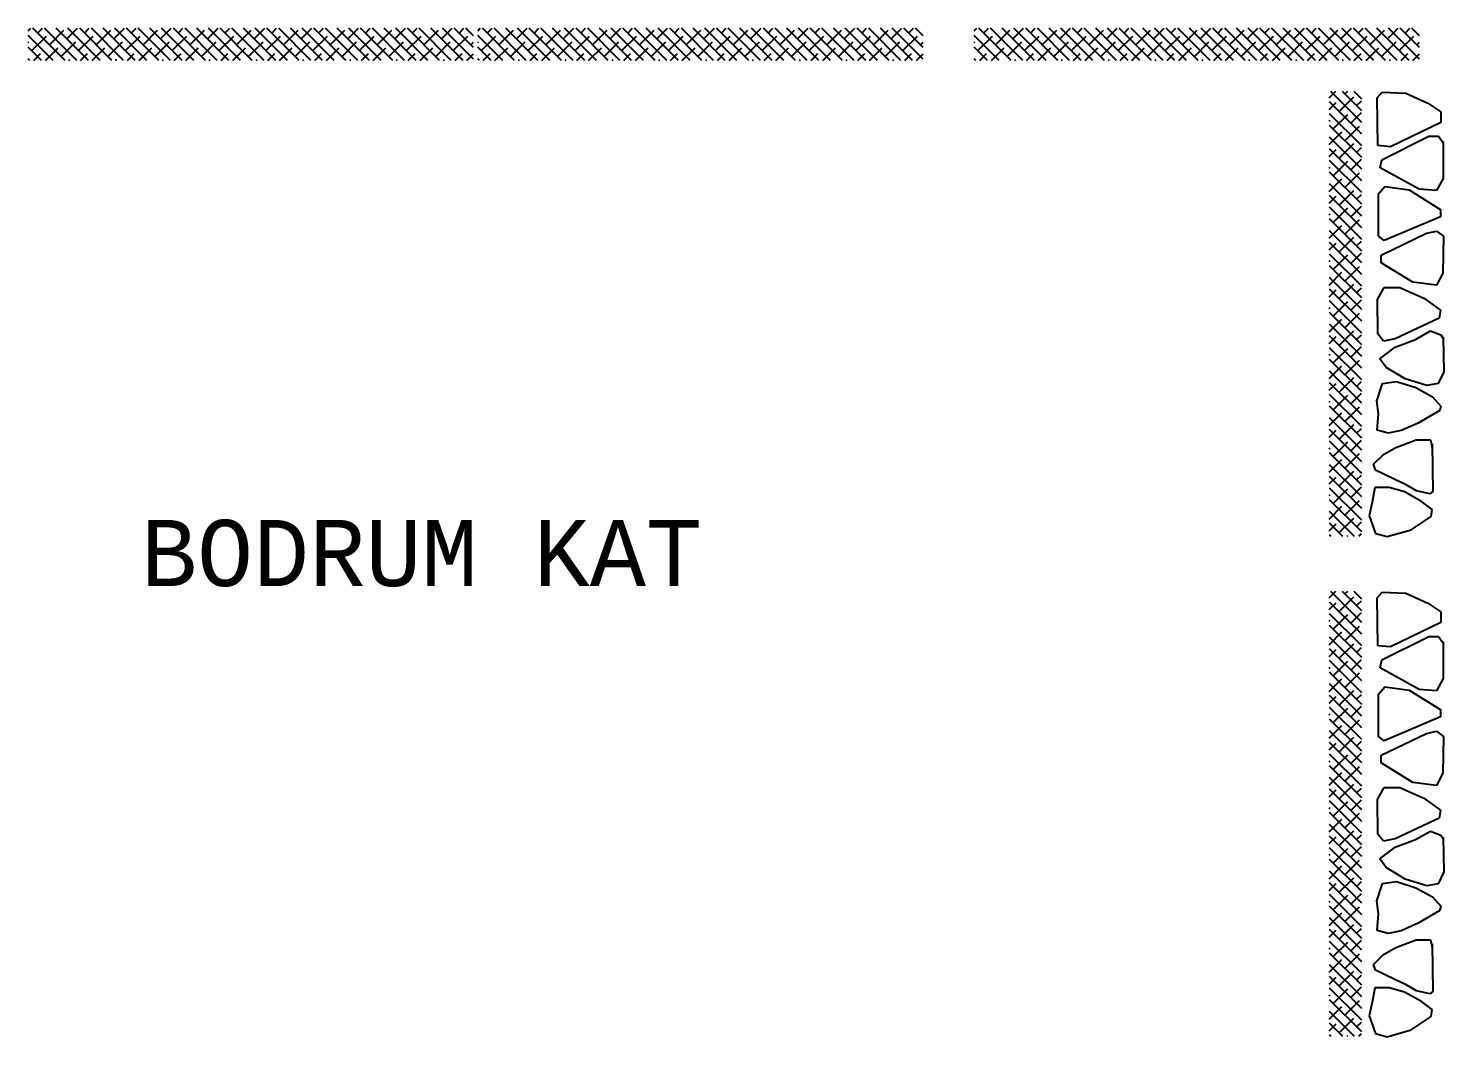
# Model space of a CAD drawing. Header units: inches. Extents: x -7543 to -822, y 102837 to 190349.
# Drawn here: x -828.9546 to -828.8691, y 102836.7285 to 102836.7894 of the extents above; entities that cross this region are included whole.
import ezdxf

# ---------------------------------------------------------------- set-up
doc = ezdxf.new("R2010")
doc.units = ezdxf.units.IN
doc.header["$MEASUREMENT"] = 0
doc.layers.add('TARAMA', color=8, linetype='Continuous', lineweight=25)
doc.layers.add('YAZI', color=7, linetype='Continuous', lineweight=25)
doc.styles.add('ISIM', font='monos.ttf', dxfattribs={"width": 1.1, "height": 200})

msp = doc.modelspace()

# ---------------------------------------------------------------- linework, layer by layer
at = {"layer": 'TARAMA'}
for p, q in [((-828.954601, 102836.789292), (-828.954453, 102836.789439)), ((-828.952383, 102836.787497), (-828.954325, 102836.789439)), ((-828.954036, 102836.78915), (-828.953746, 102836.789439)), ((-828.951676, 102836.787497), (-828.953618, 102836.789439)), ((-828.953328, 102836.788443), (-828.952445, 102836.789326)), ((-828.950969, 102836.787497), (-828.952911, 102836.789439)), ((-828.952268, 102836.788796), (-828.951624, 102836.789439)), ((-828.950262, 102836.787497), (-828.952204, 102836.789439)), ((-828.949554, 102836.787497), (-828.951497, 102836.789439)), ((-828.951207, 102836.78915), (-828.950917, 102836.789439)), ((-828.948847, 102836.787497), (-828.95079, 102836.789439)), ((-828.9505, 102836.788443), (-828.949616, 102836.789326)), ((-828.94814, 102836.787497), (-828.950083, 102836.789439)), ((-828.949439, 102836.788796), (-828.948796, 102836.789439)), ((-828.947433, 102836.787497), (-828.949376, 102836.789439)), ((-828.946726, 102836.787497), (-828.948668, 102836.789439)), ((-828.948379, 102836.78915), (-828.948089, 102836.789439)), ((-828.946019, 102836.787497), (-828.947961, 102836.789439)), ((-828.947672, 102836.788443), (-828.946788, 102836.789326)), ((-828.945312, 102836.787497), (-828.947254, 102836.789439)), ((-828.946611, 102836.788796), (-828.945968, 102836.789439)), ((-828.944605, 102836.787497), (-828.946547, 102836.789439)), ((-828.943898, 102836.787497), (-828.94584, 102836.789439)), ((-828.94555, 102836.78915), (-828.94526, 102836.789439)), ((-828.94319, 102836.787497), (-828.945133, 102836.789439)), ((-828.944843, 102836.788443), (-828.943959, 102836.789326)), ((-828.942483, 102836.787497), (-828.944426, 102836.789439)), ((-828.943782, 102836.788796), (-828.943139, 102836.789439)), ((-828.941776, 102836.787497), (-828.943719, 102836.789439)), ((-828.941069, 102836.787497), (-828.943012, 102836.789439)), ((-828.942722, 102836.78915), (-828.942432, 102836.789439)), ((-828.940362, 102836.787497), (-828.942305, 102836.789439)), ((-828.942015, 102836.788443), (-828.941131, 102836.789326)), ((-828.939655, 102836.787497), (-828.941597, 102836.789439)), ((-828.940954, 102836.788796), (-828.940311, 102836.789439)), ((-828.938948, 102836.787497), (-828.94089, 102836.789439)), ((-828.938241, 102836.787497), (-828.940183, 102836.789439)), ((-828.939893, 102836.78915), (-828.939604, 102836.789439)), ((-828.937534, 102836.787497), (-828.939476, 102836.789439)), ((-828.939186, 102836.788443), (-828.938302, 102836.789326)), ((-828.936826, 102836.787497), (-828.938769, 102836.789439)), ((-828.938126, 102836.788796), (-828.937482, 102836.789439)), ((-828.936119, 102836.787497), (-828.938062, 102836.789439)), ((-828.935412, 102836.787497), (-828.937355, 102836.789439)), ((-828.937065, 102836.78915), (-828.936775, 102836.789439)), ((-828.934705, 102836.787497), (-828.936648, 102836.789439)), ((-828.936358, 102836.788443), (-828.935474, 102836.789326)), ((-828.933998, 102836.787497), (-828.935941, 102836.789439)), ((-828.935297, 102836.788796), (-828.934654, 102836.789439)), ((-828.933291, 102836.787497), (-828.935233, 102836.789439)), ((-828.932584, 102836.787497), (-828.934526, 102836.789439)), ((-828.934237, 102836.78915), (-828.933947, 102836.789439)), ((-828.931877, 102836.787497), (-828.933819, 102836.789439)), ((-828.933529, 102836.788443), (-828.932646, 102836.789326)), ((-828.93117, 102836.787497), (-828.933112, 102836.789439)), ((-828.932469, 102836.788796), (-828.931825, 102836.789439)), ((-828.930463, 102836.787497), (-828.932405, 102836.789439)), ((-828.929755, 102836.787497), (-828.931698, 102836.789439)), ((-828.931408, 102836.78915), (-828.931118, 102836.789439)), ((-828.929048, 102836.787497), (-828.930991, 102836.789439)), ((-828.930701, 102836.788443), (-828.929817, 102836.789326)), ((-828.928341, 102836.787497), (-828.930284, 102836.789439)), ((-828.92964, 102836.788796), (-828.928997, 102836.789439)), ((-828.927704, 102836.787567), (-828.929577, 102836.789439)), ((-828.927704, 102836.788274), (-828.928869, 102836.789439)), ((-828.92858, 102836.78915), (-828.92829, 102836.789439)), ((-828.927704, 102836.788981), (-828.928162, 102836.789439)), ((-828.927445, 102836.789292), (-828.927298, 102836.789439)), ((-828.925228, 102836.787497), (-828.92717, 102836.789439)), ((-828.92688, 102836.78915), (-828.926591, 102836.789439)), ((-828.924521, 102836.787497), (-828.926463, 102836.789439)), ((-828.926173, 102836.788443), (-828.925289, 102836.789326)), ((-828.923814, 102836.787497), (-828.925756, 102836.789439)), ((-828.925113, 102836.788796), (-828.924469, 102836.789439)), ((-828.923106, 102836.787497), (-828.925049, 102836.789439)), ((-828.922399, 102836.787497), (-828.924342, 102836.789439)), ((-828.924052, 102836.78915), (-828.923762, 102836.789439)), ((-828.921692, 102836.787497), (-828.923635, 102836.789439)), ((-828.923345, 102836.788443), (-828.922461, 102836.789326)), ((-828.920985, 102836.787497), (-828.922928, 102836.789439)), ((-828.922284, 102836.788796), (-828.921641, 102836.789439)), ((-828.920278, 102836.787497), (-828.922221, 102836.789439)), ((-828.919571, 102836.787497), (-828.921513, 102836.789439)), ((-828.921224, 102836.78915), (-828.920934, 102836.789439)), ((-828.918864, 102836.787497), (-828.920806, 102836.789439)), ((-828.920517, 102836.788443), (-828.919633, 102836.789326)), ((-828.918157, 102836.787497), (-828.920099, 102836.789439)), ((-828.919456, 102836.788796), (-828.918812, 102836.789439)), ((-828.91745, 102836.787497), (-828.919392, 102836.789439)), ((-828.916742, 102836.787497), (-828.918685, 102836.789439)), ((-828.918395, 102836.78915), (-828.918105, 102836.789439)), ((-828.916035, 102836.787497), (-828.917978, 102836.789439)), ((-828.917688, 102836.788443), (-828.916804, 102836.789326)), ((-828.915328, 102836.787497), (-828.917271, 102836.789439)), ((-828.916627, 102836.788796), (-828.915984, 102836.789439)), ((-828.914621, 102836.787497), (-828.916564, 102836.789439)), ((-828.913914, 102836.787497), (-828.915857, 102836.789439)), ((-828.915567, 102836.78915), (-828.915277, 102836.789439)), ((-828.913207, 102836.787497), (-828.915149, 102836.789439)), ((-828.91486, 102836.788443), (-828.913976, 102836.789326)), ((-828.9125, 102836.787497), (-828.914442, 102836.789439)), ((-828.913799, 102836.788796), (-828.913156, 102836.789439)), ((-828.911793, 102836.787497), (-828.913735, 102836.789439)), ((-828.911086, 102836.787497), (-828.913028, 102836.789439)), ((-828.912738, 102836.78915), (-828.912449, 102836.789439)), ((-828.910379, 102836.787497), (-828.912321, 102836.789439)), ((-828.912031, 102836.788443), (-828.911147, 102836.789326)), ((-828.909671, 102836.787497), (-828.911614, 102836.789439)), ((-828.910971, 102836.788796), (-828.910327, 102836.789439)), ((-828.908964, 102836.787497), (-828.910907, 102836.789439)), ((-828.908257, 102836.787497), (-828.9102, 102836.789439)), ((-828.90991, 102836.78915), (-828.90962, 102836.789439)), ((-828.90755, 102836.787497), (-828.909493, 102836.789439)), ((-828.909203, 102836.788443), (-828.908319, 102836.789326)), ((-828.906843, 102836.787497), (-828.908785, 102836.789439)), ((-828.908142, 102836.788796), (-828.907499, 102836.789439)), ((-828.906136, 102836.787497), (-828.908078, 102836.789439)), ((-828.905429, 102836.787497), (-828.907371, 102836.789439)), ((-828.907081, 102836.78915), (-828.906792, 102836.789439)), ((-828.904722, 102836.787497), (-828.906664, 102836.789439)), ((-828.906374, 102836.788443), (-828.90549, 102836.789326)), ((-828.904015, 102836.787497), (-828.905957, 102836.789439)), ((-828.905314, 102836.788796), (-828.90467, 102836.789439)), ((-828.903307, 102836.787497), (-828.90525, 102836.789439)), ((-828.9026, 102836.787497), (-828.904543, 102836.789439)), ((-828.904253, 102836.78915), (-828.903963, 102836.789439)), ((-828.901893, 102836.787497), (-828.903836, 102836.789439)), ((-828.903546, 102836.788443), (-828.902662, 102836.789326)), ((-828.901186, 102836.787497), (-828.903129, 102836.789439)), ((-828.902485, 102836.788796), (-828.901842, 102836.789439)), ((-828.900549, 102836.787567), (-828.902422, 102836.789439)), ((-828.900549, 102836.788274), (-828.901714, 102836.789439)), ((-828.901425, 102836.78915), (-828.901135, 102836.789439)), ((-828.900549, 102836.788981), (-828.901007, 102836.789439)), ((-828.897458, 102836.789292), (-828.897311, 102836.789439)), ((-828.895241, 102836.787497), (-828.897183, 102836.789439)), ((-828.896893, 102836.78915), (-828.896604, 102836.789439)), ((-828.894534, 102836.787497), (-828.896476, 102836.789439)), ((-828.896186, 102836.788443), (-828.895302, 102836.789326)), ((-828.893827, 102836.787497), (-828.895769, 102836.789439)), ((-828.895126, 102836.788796), (-828.894482, 102836.789439)), ((-828.893119, 102836.787497), (-828.895062, 102836.789439)), ((-828.892412, 102836.787497), (-828.894355, 102836.789439)), ((-828.894065, 102836.78915), (-828.893775, 102836.789439)), ((-828.891705, 102836.787497), (-828.893648, 102836.789439)), ((-828.893358, 102836.788443), (-828.892474, 102836.789326)), ((-828.890998, 102836.787497), (-828.892941, 102836.789439)), ((-828.892297, 102836.788796), (-828.891654, 102836.789439)), ((-828.890291, 102836.787497), (-828.892234, 102836.789439)), ((-828.889584, 102836.787497), (-828.891526, 102836.789439)), ((-828.891237, 102836.78915), (-828.890947, 102836.789439)), ((-828.888877, 102836.787497), (-828.890819, 102836.789439)), ((-828.89053, 102836.788443), (-828.889646, 102836.789326)), ((-828.88817, 102836.787497), (-828.890112, 102836.789439)), ((-828.889469, 102836.788796), (-828.888826, 102836.789439)), ((-828.887463, 102836.787497), (-828.889405, 102836.789439)), ((-828.886756, 102836.787497), (-828.888698, 102836.789439)), ((-828.888408, 102836.78915), (-828.888118, 102836.789439)), ((-828.886048, 102836.787497), (-828.887991, 102836.789439)), ((-828.887701, 102836.788443), (-828.886817, 102836.789326)), ((-828.885341, 102836.787497), (-828.887284, 102836.789439)), ((-828.88664, 102836.788796), (-828.885997, 102836.789439)), ((-828.884634, 102836.787497), (-828.886577, 102836.789439)), ((-828.883927, 102836.787497), (-828.88587, 102836.789439)), ((-828.88558, 102836.78915), (-828.88529, 102836.789439)), ((-828.88322, 102836.787497), (-828.885162, 102836.789439)), ((-828.884873, 102836.788443), (-828.883989, 102836.789326)), ((-828.882513, 102836.787497), (-828.884455, 102836.789439)), ((-828.883812, 102836.788796), (-828.883169, 102836.789439)), ((-828.881806, 102836.787497), (-828.883748, 102836.789439)), ((-828.881099, 102836.787497), (-828.883041, 102836.789439)), ((-828.882751, 102836.78915), (-828.882462, 102836.789439)), ((-828.880392, 102836.787497), (-828.882334, 102836.789439)), ((-828.882044, 102836.788443), (-828.88116, 102836.789326)), ((-828.879684, 102836.787497), (-828.881627, 102836.789439)), ((-828.880984, 102836.788796), (-828.88034, 102836.789439)), ((-828.878977, 102836.787497), (-828.88092, 102836.789439)), ((-828.87827, 102836.787497), (-828.880213, 102836.789439)), ((-828.879923, 102836.78915), (-828.879633, 102836.789439)), ((-828.877563, 102836.787497), (-828.879506, 102836.789439)), ((-828.879216, 102836.788443), (-828.878332, 102836.789326)), ((-828.876856, 102836.787497), (-828.878799, 102836.789439)), ((-828.878155, 102836.788796), (-828.877512, 102836.789439)), ((-828.876149, 102836.787497), (-828.878091, 102836.789439)), ((-828.875442, 102836.787497), (-828.877384, 102836.789439)), ((-828.877094, 102836.78915), (-828.876805, 102836.789439)), ((-828.874735, 102836.787497), (-828.876677, 102836.789439)), ((-828.876387, 102836.788443), (-828.875504, 102836.789326)), ((-828.874028, 102836.787497), (-828.87597, 102836.789439)), ((-828.875327, 102836.788796), (-828.874683, 102836.789439)), ((-828.87332, 102836.787497), (-828.875263, 102836.789439)), ((-828.872613, 102836.787497), (-828.874556, 102836.789439)), ((-828.874266, 102836.78915), (-828.873976, 102836.789439)), ((-828.871906, 102836.787497), (-828.873849, 102836.789439)), ((-828.873559, 102836.788443), (-828.872675, 102836.789326)), ((-828.871199, 102836.787497), (-828.873142, 102836.789439)), ((-828.872498, 102836.788796), (-828.871855, 102836.789439)), ((-828.870562, 102836.787567), (-828.872435, 102836.789439)), ((-828.870562, 102836.788274), (-828.871727, 102836.789439)), ((-828.871438, 102836.78915), (-828.871148, 102836.789439)), ((-828.870562, 102836.788981), (-828.87102, 102836.789439)), ((-828.95309, 102836.787497), (-828.954601, 102836.789008)), ((-828.954601, 102836.788585), (-828.954566, 102836.788619)), ((-828.953797, 102836.787497), (-828.954601, 102836.7883)), ((-828.954389, 102836.788089), (-828.953505, 102836.788973)), ((-828.953567, 102836.787497), (-828.952798, 102836.788266)), ((-828.952621, 102836.787735), (-828.951737, 102836.788619)), ((-828.951561, 102836.788089), (-828.950677, 102836.788973)), ((-828.950738, 102836.787497), (-828.94997, 102836.788266)), ((-828.949793, 102836.787735), (-828.948909, 102836.788619)), ((-828.948732, 102836.788089), (-828.947848, 102836.788973)), ((-828.94791, 102836.787497), (-828.947141, 102836.788266)), ((-828.946964, 102836.787735), (-828.946081, 102836.788619)), ((-828.945904, 102836.788089), (-828.94502, 102836.788973)), ((-828.945082, 102836.787497), (-828.944313, 102836.788266)), ((-828.944136, 102836.787735), (-828.943252, 102836.788619)), ((-828.943075, 102836.788089), (-828.942191, 102836.788973)), ((-828.942253, 102836.787497), (-828.941484, 102836.788266)), ((-828.941308, 102836.787735), (-828.940424, 102836.788619)), ((-828.940247, 102836.788089), (-828.939363, 102836.788973)), ((-828.939425, 102836.787497), (-828.938656, 102836.788266)), ((-828.938479, 102836.787735), (-828.937595, 102836.788619)), ((-828.937419, 102836.788089), (-828.936535, 102836.788973)), ((-828.936596, 102836.787497), (-828.935828, 102836.788266)), ((-828.935651, 102836.787735), (-828.934767, 102836.788619)), ((-828.93459, 102836.788089), (-828.933706, 102836.788973)), ((-828.933768, 102836.787497), (-828.932999, 102836.788266)), ((-828.932822, 102836.787735), (-828.931938, 102836.788619)), ((-828.931762, 102836.788089), (-828.930878, 102836.788973)), ((-828.930939, 102836.787497), (-828.930171, 102836.788266)), ((-828.929994, 102836.787735), (-828.92911, 102836.788619)), ((-828.928933, 102836.788089), (-828.928049, 102836.788973)), ((-828.927873, 102836.788443), (-828.927704, 102836.788611)), ((-828.925935, 102836.787497), (-828.927445, 102836.789008)), ((-828.927445, 102836.788585), (-828.927411, 102836.788619)), ((-828.926642, 102836.787497), (-828.927445, 102836.7883)), ((-828.927234, 102836.788089), (-828.92635, 102836.788973)), ((-828.926412, 102836.787497), (-828.925643, 102836.788266)), ((-828.925466, 102836.787735), (-828.924582, 102836.788619)), ((-828.924406, 102836.788089), (-828.923522, 102836.788973)), ((-828.923583, 102836.787497), (-828.922815, 102836.788266)), ((-828.922638, 102836.787735), (-828.921754, 102836.788619)), ((-828.921577, 102836.788089), (-828.920693, 102836.788973)), ((-828.920755, 102836.787497), (-828.919986, 102836.788266)), ((-828.919809, 102836.787735), (-828.918926, 102836.788619)), ((-828.918749, 102836.788089), (-828.917865, 102836.788973)), ((-828.917927, 102836.787497), (-828.917158, 102836.788266)), ((-828.916981, 102836.787735), (-828.916097, 102836.788619)), ((-828.91592, 102836.788089), (-828.915036, 102836.788973)), ((-828.915098, 102836.787497), (-828.914329, 102836.788266)), ((-828.914153, 102836.787735), (-828.913269, 102836.788619)), ((-828.913092, 102836.788089), (-828.912208, 102836.788973)), ((-828.91227, 102836.787497), (-828.911501, 102836.788266)), ((-828.911324, 102836.787735), (-828.91044, 102836.788619)), ((-828.910263, 102836.788089), (-828.90938, 102836.788973)), ((-828.909441, 102836.787497), (-828.908672, 102836.788266)), ((-828.908496, 102836.787735), (-828.907612, 102836.788619)), ((-828.907435, 102836.788089), (-828.906551, 102836.788973)), ((-828.906613, 102836.787497), (-828.905844, 102836.788266)), ((-828.905667, 102836.787735), (-828.904783, 102836.788619)), ((-828.904607, 102836.788089), (-828.903723, 102836.788973)), ((-828.903784, 102836.787497), (-828.903016, 102836.788266)), ((-828.902839, 102836.787735), (-828.901955, 102836.788619)), ((-828.901778, 102836.788089), (-828.900894, 102836.788973)), ((-828.900718, 102836.788443), (-828.900549, 102836.788611)), ((-828.895948, 102836.787497), (-828.897458, 102836.789008)), ((-828.897458, 102836.788585), (-828.897424, 102836.788619)), ((-828.896655, 102836.787497), (-828.897458, 102836.7883)), ((-828.897247, 102836.788089), (-828.896363, 102836.788973)), ((-828.896425, 102836.787497), (-828.895656, 102836.788266)), ((-828.895479, 102836.787735), (-828.894595, 102836.788619)), ((-828.894419, 102836.788089), (-828.893535, 102836.788973)), ((-828.893596, 102836.787497), (-828.892828, 102836.788266)), ((-828.892651, 102836.787735), (-828.891767, 102836.788619)), ((-828.89159, 102836.788089), (-828.890706, 102836.788973)), ((-828.890768, 102836.787497), (-828.889999, 102836.788266)), ((-828.889822, 102836.787735), (-828.888939, 102836.788619)), ((-828.888762, 102836.788089), (-828.887878, 102836.788973)), ((-828.88794, 102836.787497), (-828.887171, 102836.788266)), ((-828.886994, 102836.787735), (-828.88611, 102836.788619)), ((-828.885933, 102836.788089), (-828.885049, 102836.788973)), ((-828.885111, 102836.787497), (-828.884342, 102836.788266)), ((-828.884166, 102836.787735), (-828.883282, 102836.788619)), ((-828.883105, 102836.788089), (-828.882221, 102836.788973)), ((-828.882283, 102836.787497), (-828.881514, 102836.788266)), ((-828.881337, 102836.787735), (-828.880453, 102836.788619)), ((-828.880276, 102836.788089), (-828.879393, 102836.788973)), ((-828.879454, 102836.787497), (-828.878685, 102836.788266)), ((-828.878509, 102836.787735), (-828.877625, 102836.788619)), ((-828.877448, 102836.788089), (-828.876564, 102836.788973)), ((-828.876626, 102836.787497), (-828.875857, 102836.788266)), ((-828.87568, 102836.787735), (-828.874796, 102836.788619)), ((-828.87462, 102836.788089), (-828.873736, 102836.788973)), ((-828.873797, 102836.787497), (-828.873029, 102836.788266)), ((-828.872852, 102836.787735), (-828.871968, 102836.788619)), ((-828.871791, 102836.788089), (-828.870907, 102836.788973)), ((-828.870731, 102836.788443), (-828.870562, 102836.788611)), ((-828.954504, 102836.787497), (-828.954601, 102836.787593)), ((-828.954274, 102836.787497), (-828.953859, 102836.787912)), ((-828.952153, 102836.787497), (-828.952091, 102836.787559)), ((-828.951446, 102836.787497), (-828.95103, 102836.787912)), ((-828.949324, 102836.787497), (-828.949263, 102836.787559)), ((-828.948617, 102836.787497), (-828.948202, 102836.787912)), ((-828.946496, 102836.787497), (-828.946434, 102836.787559)), ((-828.945789, 102836.787497), (-828.945373, 102836.787912)), ((-828.943667, 102836.787497), (-828.943606, 102836.787559)), ((-828.94296, 102836.787497), (-828.942545, 102836.787912)), ((-828.940839, 102836.787497), (-828.940777, 102836.787559)), ((-828.940132, 102836.787497), (-828.939717, 102836.787912)), ((-828.938011, 102836.787497), (-828.937949, 102836.787559)), ((-828.937303, 102836.787497), (-828.936888, 102836.787912)), ((-828.935182, 102836.787497), (-828.93512, 102836.787559)), ((-828.934475, 102836.787497), (-828.93406, 102836.787912)), ((-828.932354, 102836.787497), (-828.932292, 102836.787559)), ((-828.931647, 102836.787497), (-828.931231, 102836.787912)), ((-828.929525, 102836.787497), (-828.929464, 102836.787559)), ((-828.928818, 102836.787497), (-828.928403, 102836.787912)), ((-828.928111, 102836.787497), (-828.927704, 102836.787904)), ((-828.927349, 102836.787497), (-828.927445, 102836.787593)), ((-828.927119, 102836.787497), (-828.926704, 102836.787912)), ((-828.924998, 102836.787497), (-828.924936, 102836.787559)), ((-828.924291, 102836.787497), (-828.923875, 102836.787912)), ((-828.922169, 102836.787497), (-828.922107, 102836.787559)), ((-828.921462, 102836.787497), (-828.921047, 102836.787912)), ((-828.919341, 102836.787497), (-828.919279, 102836.787559)), ((-828.918634, 102836.787497), (-828.918218, 102836.787912)), ((-828.916512, 102836.787497), (-828.916451, 102836.787559)), ((-828.915805, 102836.787497), (-828.91539, 102836.787912)), ((-828.913684, 102836.787497), (-828.913622, 102836.787559)), ((-828.912977, 102836.787497), (-828.912562, 102836.787912)), ((-828.910855, 102836.787497), (-828.910794, 102836.787559)), ((-828.910148, 102836.787497), (-828.909733, 102836.787912)), ((-828.908027, 102836.787497), (-828.907965, 102836.787559)), ((-828.90732, 102836.787497), (-828.906905, 102836.787912)), ((-828.905199, 102836.787497), (-828.905137, 102836.787559)), ((-828.904492, 102836.787497), (-828.904076, 102836.787912)), ((-828.90237, 102836.787497), (-828.902309, 102836.787559)), ((-828.901663, 102836.787497), (-828.901248, 102836.787912)), ((-828.900956, 102836.787497), (-828.900549, 102836.787904)), ((-828.897362, 102836.787497), (-828.897458, 102836.787593)), ((-828.897132, 102836.787497), (-828.896717, 102836.787912)), ((-828.895011, 102836.787497), (-828.894949, 102836.787559)), ((-828.894304, 102836.787497), (-828.893888, 102836.787912)), ((-828.892182, 102836.787497), (-828.892121, 102836.787559)), ((-828.891475, 102836.787497), (-828.89106, 102836.787912)), ((-828.889354, 102836.787497), (-828.889292, 102836.787559)), ((-828.888647, 102836.787497), (-828.888231, 102836.787912)), ((-828.886525, 102836.787497), (-828.886464, 102836.787559)), ((-828.885818, 102836.787497), (-828.885403, 102836.787912)), ((-828.883697, 102836.787497), (-828.883635, 102836.787559)), ((-828.88299, 102836.787497), (-828.882575, 102836.787912)), ((-828.880869, 102836.787497), (-828.880807, 102836.787559)), ((-828.880161, 102836.787497), (-828.879746, 102836.787912)), ((-828.87804, 102836.787497), (-828.877978, 102836.787559)), ((-828.877333, 102836.787497), (-828.876918, 102836.787912)), ((-828.875212, 102836.787497), (-828.87515, 102836.787559)), ((-828.874505, 102836.787497), (-828.874089, 102836.787912)), ((-828.872383, 102836.787497), (-828.872322, 102836.787559)), ((-828.871676, 102836.787497), (-828.871261, 102836.787912)), ((-828.870969, 102836.787497), (-828.870562, 102836.787904)), ((-828.876017, 102836.785237), (-828.87561, 102836.785643)), ((-828.876017, 102836.785006), (-828.874074, 102836.783064)), ((-828.876017, 102836.784529), (-828.875601, 102836.784945)), ((-828.875946, 102836.785643), (-828.874074, 102836.783771)), ((-828.875424, 102836.784414), (-828.874541, 102836.785298)), ((-828.875239, 102836.785643), (-828.874074, 102836.784478)), ((-828.875071, 102836.785475), (-828.874903, 102836.785643)), ((-828.874532, 102836.785643), (-828.874074, 102836.785185)), ((-828.874364, 102836.784768), (-828.874074, 102836.785058)), ((-828.873118, 102836.785241), (-828.872815, 102836.785586)), ((-828.87309, 102836.782348), (-828.873118, 102836.785241)), ((-828.872815, 102836.785586), (-828.871383, 102836.785517)), ((-828.871383, 102836.785517), (-828.870061, 102836.784924)), ((-828.870061, 102836.784924), (-828.869276, 102836.784387)), ((-828.876017, 102836.784299), (-828.874074, 102836.782357)), ((-828.875778, 102836.783354), (-828.874894, 102836.784238)), ((-828.874717, 102836.783707), (-828.874074, 102836.784351)), ((-828.869276, 102836.784387), (-828.869276, 102836.783754)), ((-828.876017, 102836.783822), (-828.875955, 102836.783884)), ((-828.876017, 102836.783592), (-828.874074, 102836.78165)), ((-828.876017, 102836.782408), (-828.875248, 102836.783177)), ((-828.875071, 102836.782647), (-828.874187, 102836.78353)), ((-828.869276, 102836.783754), (-828.872319, 102836.782279)), ((-828.876017, 102836.782885), (-828.874074, 102836.780943)), ((-828.875424, 102836.781586), (-828.874541, 102836.78247)), ((-828.872319, 102836.782279), (-828.87309, 102836.782348)), ((-828.872834, 102836.781489), (-828.869995, 102836.78291)), ((-828.869995, 102836.78291), (-828.869415, 102836.78291)), ((-828.869415, 102836.78291), (-828.869155, 102836.78255)), ((-828.869145, 102836.78259), (-828.869135, 102836.780369)), ((-828.876017, 102836.782178), (-828.874074, 102836.780235)), ((-828.876017, 102836.781701), (-828.875601, 102836.782116)), ((-828.876017, 102836.781471), (-828.874074, 102836.779528)), ((-828.874717, 102836.780879), (-828.874074, 102836.781522)), ((-828.874364, 102836.78194), (-828.874074, 102836.782229)), ((-828.872934, 102836.781009), (-828.872834, 102836.781489)), ((-828.876017, 102836.780994), (-828.875955, 102836.781056)), ((-828.876017, 102836.780764), (-828.874074, 102836.778821)), ((-828.875778, 102836.780525), (-828.874894, 102836.781409)), ((-828.875071, 102836.779818), (-828.874187, 102836.780702)), ((-828.870595, 102836.779709), (-828.872934, 102836.781009)), ((-828.876017, 102836.77958), (-828.875248, 102836.780349)), ((-828.876017, 102836.780057), (-828.874074, 102836.778114)), ((-828.873034, 102836.779429), (-828.872654, 102836.779869)), ((-828.872654, 102836.779869), (-828.871195, 102836.779669)), ((-828.869135, 102836.780369), (-828.869535, 102836.779629)), ((-828.876017, 102836.77935), (-828.874074, 102836.777407)), ((-828.876017, 102836.778873), (-828.875601, 102836.779288)), ((-828.875424, 102836.778758), (-828.874541, 102836.779641)), ((-828.874364, 102836.779111), (-828.874074, 102836.779401)), ((-828.873034, 102836.776868), (-828.873034, 102836.779429)), ((-828.871195, 102836.779669), (-828.869275, 102836.778468)), ((-828.869535, 102836.779629), (-828.870595, 102836.779709)), ((-828.876017, 102836.778642), (-828.874074, 102836.7767)), ((-828.876017, 102836.778165), (-828.875955, 102836.778227)), ((-828.875778, 102836.777697), (-828.874894, 102836.778581)), ((-828.874717, 102836.77805), (-828.874074, 102836.778694)), ((-828.869295, 102836.778048), (-828.872694, 102836.776607)), ((-828.869295, 102836.778468), (-828.869295, 102836.778048)), ((-828.876017, 102836.777935), (-828.874074, 102836.775993)), ((-828.876017, 102836.776751), (-828.875248, 102836.77752)), ((-828.876017, 102836.777228), (-828.874074, 102836.775286)), ((-828.875071, 102836.77699), (-828.874187, 102836.777874)), ((-828.870135, 102836.777048), (-828.869535, 102836.777188)), ((-828.869535, 102836.777188), (-828.869115, 102836.776868)), ((-828.876017, 102836.776521), (-828.874074, 102836.774579)), ((-828.876017, 102836.776044), (-828.875601, 102836.776459)), ((-828.875424, 102836.775929), (-828.874541, 102836.776813)), ((-828.874364, 102836.776283), (-828.874074, 102836.776572)), ((-828.872694, 102836.776607), (-828.873034, 102836.776868)), ((-828.872874, 102836.775727), (-828.870135, 102836.777048)), ((-828.869115, 102836.776868), (-828.869155, 102836.774647)), ((-828.876017, 102836.775814), (-828.874074, 102836.773872)), ((-828.875778, 102836.774868), (-828.874894, 102836.775752)), ((-828.874717, 102836.775222), (-828.874074, 102836.775865)), ((-828.872874, 102836.775267), (-828.872874, 102836.775727)), ((-828.876017, 102836.775337), (-828.875955, 102836.775399)), ((-828.876017, 102836.775107), (-828.874074, 102836.773164)), ((-828.876017, 102836.773923), (-828.875248, 102836.774692)), ((-828.875071, 102836.774161), (-828.874187, 102836.775045)), ((-828.870975, 102836.774086), (-828.872874, 102836.775267)), ((-828.869155, 102836.774647), (-828.869535, 102836.773906)), ((-828.876017, 102836.7744), (-828.874074, 102836.772457)), ((-828.875424, 102836.773101), (-828.874541, 102836.773985)), ((-828.874364, 102836.773454), (-828.874074, 102836.773744)), ((-828.873094, 102836.773046), (-828.872694, 102836.773776)), ((-828.872694, 102836.773776), (-828.871755, 102836.773776)), ((-828.871755, 102836.773776), (-828.870295, 102836.773126)), ((-828.869535, 102836.773906), (-828.870975, 102836.774086)), ((-828.876017, 102836.773693), (-828.874074, 102836.77175)), ((-828.876017, 102836.773216), (-828.875601, 102836.773631)), ((-828.876017, 102836.772986), (-828.874074, 102836.771043)), ((-828.875778, 102836.77204), (-828.874894, 102836.772924)), ((-828.874717, 102836.772394), (-828.874074, 102836.773037)), ((-828.873074, 102836.770965), (-828.873094, 102836.773046)), ((-828.870295, 102836.773126), (-828.869295, 102836.772406)), ((-828.876017, 102836.772509), (-828.875955, 102836.77257)), ((-828.876017, 102836.772278), (-828.874074, 102836.770336)), ((-828.875071, 102836.771333), (-828.874187, 102836.772217)), ((-828.869295, 102836.772406), (-828.869375, 102836.771926)), ((-828.876017, 102836.771094), (-828.875248, 102836.771863)), ((-828.876017, 102836.771571), (-828.874074, 102836.769629)), ((-828.869375, 102836.771926), (-828.872035, 102836.770665)), ((-828.876017, 102836.770864), (-828.874074, 102836.768922)), ((-828.876017, 102836.770387), (-828.875601, 102836.770803)), ((-828.875424, 102836.770272), (-828.874541, 102836.771156)), ((-828.874364, 102836.770626), (-828.874074, 102836.770916)), ((-828.872744, 102836.770525), (-828.873074, 102836.770965)), ((-828.872035, 102836.770665), (-828.872744, 102836.770525)), ((-828.872035, 102836.770165), (-828.870815, 102836.770625)), ((-828.870815, 102836.770625), (-828.869893, 102836.771145)), ((-828.869893, 102836.771145), (-828.869275, 102836.770905)), ((-828.869275, 102836.770905), (-828.869133, 102836.770685)), ((-828.869135, 102836.770785), (-828.869105, 102836.768684)), ((-828.876017, 102836.770157), (-828.874074, 102836.768215)), ((-828.876017, 102836.76968), (-828.875955, 102836.769742)), ((-828.875778, 102836.769212), (-828.874894, 102836.770095)), ((-828.874717, 102836.769565), (-828.874074, 102836.770208)), ((-828.872954, 102836.769465), (-828.872035, 102836.770165)), ((-828.872575, 102836.768944), (-828.872954, 102836.769465)), ((-828.876017, 102836.76945), (-828.874074, 102836.767508)), ((-828.876017, 102836.768266), (-828.875248, 102836.769035)), ((-828.876017, 102836.768743), (-828.874074, 102836.7668)), ((-828.875071, 102836.768504), (-828.874187, 102836.769388)), ((-828.871435, 102836.768244), (-828.872575, 102836.768944)), ((-828.869105, 102836.768684), (-828.869435, 102836.767964)), ((-828.876017, 102836.768036), (-828.874074, 102836.766093)), ((-828.876017, 102836.767559), (-828.875601, 102836.767974)), ((-828.875424, 102836.767444), (-828.874541, 102836.768328)), ((-828.874364, 102836.767797), (-828.874074, 102836.768087)), ((-828.873134, 102836.76693), (-828.872794, 102836.767974)), ((-828.872794, 102836.767974), (-828.871955, 102836.768094)), ((-828.871955, 102836.768094), (-828.870795, 102836.767724)), ((-828.870115, 102836.767844), (-828.871435, 102836.768244)), ((-828.869435, 102836.767964), (-828.870115, 102836.767844)), ((-828.876017, 102836.767329), (-828.874074, 102836.765386)), ((-828.876017, 102836.766852), (-828.875955, 102836.766913)), ((-828.875778, 102836.766383), (-828.874894, 102836.767267)), ((-828.874717, 102836.766737), (-828.874074, 102836.76738)), ((-828.873034, 102836.766143), (-828.873134, 102836.76693)), ((-828.870795, 102836.767724), (-828.869775, 102836.767164)), ((-828.869775, 102836.767164), (-828.869275, 102836.766604)), ((-828.876017, 102836.766622), (-828.874074, 102836.764679)), ((-828.876017, 102836.765438), (-828.875248, 102836.766206)), ((-828.875071, 102836.765676), (-828.874187, 102836.76656)), ((-828.873114, 102836.765143), (-828.873034, 102836.766143)), ((-828.869335, 102836.766343), (-828.870655, 102836.765583)), ((-828.869275, 102836.766604), (-828.869335, 102836.766343)), ((-828.876017, 102836.765915), (-828.874074, 102836.763972)), ((-828.876017, 102836.765207), (-828.874074, 102836.763265)), ((-828.875424, 102836.764615), (-828.874541, 102836.765499)), ((-828.874364, 102836.764969), (-828.874074, 102836.765259)), ((-828.870655, 102836.765583), (-828.871675, 102836.765123)), ((-828.876017, 102836.76473), (-828.875601, 102836.765146)), ((-828.876017, 102836.7645), (-828.874074, 102836.762558)), ((-828.875778, 102836.763555), (-828.874894, 102836.764439)), ((-828.874717, 102836.763908), (-828.874074, 102836.764552)), ((-828.872455, 102836.764963), (-828.873114, 102836.765143)), ((-828.871675, 102836.765123), (-828.872455, 102836.764963)), ((-828.871995, 102836.764109), (-828.870775, 102836.764569)), ((-828.870775, 102836.764569), (-828.869895, 102836.764569)), ((-828.869895, 102836.764569), (-828.869791, 102836.764086)), ((-828.869795, 102836.764329), (-828.869755, 102836.761448)), ((-828.876017, 102836.764023), (-828.875955, 102836.764085)), ((-828.876017, 102836.763793), (-828.874074, 102836.761851)), ((-828.875071, 102836.762848), (-828.874187, 102836.763732)), ((-828.873354, 102836.763089), (-828.872735, 102836.763689)), ((-828.872735, 102836.763689), (-828.871995, 102836.764109)), ((-828.876017, 102836.762609), (-828.875248, 102836.763378)), ((-828.876017, 102836.763086), (-828.874074, 102836.761144)), ((-828.875424, 102836.761787), (-828.874541, 102836.762671)), ((-828.873234, 102836.762729), (-828.873354, 102836.763089)), ((-828.872105, 102836.762188), (-828.873234, 102836.762729)), ((-828.876017, 102836.762379), (-828.874074, 102836.760436)), ((-828.876017, 102836.761902), (-828.875601, 102836.762317)), ((-828.874364, 102836.762141), (-828.874074, 102836.76243)), ((-828.871375, 102836.761848), (-828.872105, 102836.762188)), ((-828.870755, 102836.761488), (-828.871375, 102836.761848)), ((-828.876017, 102836.761672), (-828.874074, 102836.759729)), ((-828.876017, 102836.761195), (-828.875955, 102836.761257)), ((-828.876017, 102836.760965), (-828.874074, 102836.759022)), ((-828.875778, 102836.760726), (-828.874894, 102836.76161)), ((-828.874717, 102836.76108), (-828.874074, 102836.761723)), ((-828.87326, 102836.761678), (-828.873434, 102836.760809)), ((-828.872394, 102836.761678), (-828.87326, 102836.761678)), ((-828.871475, 102836.761417), (-828.872394, 102836.761678)), ((-828.870455, 102836.760837), (-828.871475, 102836.761417)), ((-828.869935, 102836.761308), (-828.870755, 102836.761488)), ((-828.869755, 102836.761448), (-828.869935, 102836.761308)), ((-828.876017, 102836.759781), (-828.875248, 102836.76055)), ((-828.876017, 102836.760258), (-828.874506, 102836.758747)), ((-828.875071, 102836.760019), (-828.874187, 102836.760903)), ((-828.873434, 102836.760809), (-828.873602, 102836.759977)), ((-828.869798, 102836.760363), (-828.870455, 102836.760837)), ((-828.869855, 102836.759937), (-828.869798, 102836.760363)), ((-828.876017, 102836.759551), (-828.875213, 102836.758747)), ((-828.876017, 102836.759074), (-828.875601, 102836.759489)), ((-828.875424, 102836.758959), (-828.874541, 102836.759842)), ((-828.874364, 102836.759312), (-828.874074, 102836.759602)), ((-828.873602, 102836.759977), (-828.873234, 102836.758916)), ((-828.871075, 102836.759137), (-828.869855, 102836.759937)), ((-828.876017, 102836.758843), (-828.87592, 102836.758747)), ((-828.874929, 102836.758747), (-828.874894, 102836.758782)), ((-828.874222, 102836.758747), (-828.874074, 102836.758895)), ((-828.873234, 102836.758916), (-828.872515, 102836.758716)), ((-828.872515, 102836.758716), (-828.871075, 102836.759137)), ((-828.876017, 102836.755014), (-828.87561, 102836.755421)), ((-828.875946, 102836.755421), (-828.874074, 102836.753548)), ((-828.875424, 102836.754192), (-828.874541, 102836.755076)), ((-828.875239, 102836.755421), (-828.874074, 102836.754256)), ((-828.875071, 102836.755253), (-828.874903, 102836.755421)), ((-828.874532, 102836.755421), (-828.874074, 102836.754963)), ((-828.873118, 102836.755019), (-828.872815, 102836.755363)), ((-828.87309, 102836.752126), (-828.873118, 102836.755019)), ((-828.872815, 102836.755363), (-828.871383, 102836.755294)), ((-828.871383, 102836.755294), (-828.870061, 102836.754702)), ((-828.876017, 102836.754784), (-828.874074, 102836.752841)), ((-828.876017, 102836.754307), (-828.875601, 102836.754722)), ((-828.876017, 102836.754077), (-828.874074, 102836.752134)), ((-828.874717, 102836.753485), (-828.874074, 102836.754128)), ((-828.874364, 102836.754545), (-828.874074, 102836.754835)), ((-828.870061, 102836.754702), (-828.869276, 102836.754165)), ((-828.869276, 102836.754165), (-828.869276, 102836.753531)), ((-828.876017, 102836.7536), (-828.875955, 102836.753662)), ((-828.876017, 102836.75337), (-828.874074, 102836.751427)), ((-828.875778, 102836.753131), (-828.874894, 102836.754015)), ((-828.875071, 102836.752424), (-828.874187, 102836.753308)), ((-828.869276, 102836.753531), (-828.872319, 102836.752057)), ((-828.876017, 102836.752186), (-828.875248, 102836.752954)), ((-828.876017, 102836.752663), (-828.874074, 102836.75072)), ((-828.872834, 102836.751267), (-828.869995, 102836.752687)), ((-828.869995, 102836.752687), (-828.869415, 102836.752687)), ((-828.869415, 102836.752687), (-828.869155, 102836.752327)), ((-828.869145, 102836.752367), (-828.869135, 102836.750146)), ((-828.876017, 102836.751955), (-828.874074, 102836.750013)), ((-828.876017, 102836.751478), (-828.875601, 102836.751894)), ((-828.875424, 102836.751363), (-828.874541, 102836.752247)), ((-828.874364, 102836.751717), (-828.874074, 102836.752007)), ((-828.872319, 102836.752057), (-828.87309, 102836.752126)), ((-828.876017, 102836.751248), (-828.874074, 102836.749306)), ((-828.876017, 102836.750771), (-828.875955, 102836.750833)), ((-828.875778, 102836.750303), (-828.874894, 102836.751187)), ((-828.874717, 102836.750656), (-828.874074, 102836.7513)), ((-828.872934, 102836.750787), (-828.872834, 102836.751267)), ((-828.870595, 102836.749486), (-828.872934, 102836.750787)), ((-828.876017, 102836.750541), (-828.874074, 102836.748599)), ((-828.876017, 102836.749357), (-828.875248, 102836.750126)), ((-828.876017, 102836.749834), (-828.874074, 102836.747892)), ((-828.875071, 102836.749596), (-828.874187, 102836.75048)), ((-828.869135, 102836.750146), (-828.869535, 102836.749406)), ((-828.876017, 102836.749127), (-828.874074, 102836.747185)), ((-828.876017, 102836.74865), (-828.875601, 102836.749065)), ((-828.875424, 102836.748535), (-828.874541, 102836.749419)), ((-828.874364, 102836.748889), (-828.874074, 102836.749178)), ((-828.873034, 102836.749206), (-828.872654, 102836.749646)), ((-828.873034, 102836.746645), (-828.873034, 102836.749206)), ((-828.872654, 102836.749646), (-828.871195, 102836.749446)), ((-828.871195, 102836.749446), (-828.869275, 102836.748246)), ((-828.869535, 102836.749406), (-828.870595, 102836.749486)), ((-828.876017, 102836.74842), (-828.874074, 102836.746477)), ((-828.875778, 102836.747474), (-828.874894, 102836.748358)), ((-828.874717, 102836.747828), (-828.874074, 102836.748471)), ((-828.869295, 102836.748246), (-828.869295, 102836.747825)), ((-828.876017, 102836.747943), (-828.875955, 102836.748005)), ((-828.876017, 102836.747713), (-828.874074, 102836.74577)), ((-828.876017, 102836.746529), (-828.875248, 102836.747298)), ((-828.875071, 102836.746767), (-828.874187, 102836.747651)), ((-828.869295, 102836.747825), (-828.872694, 102836.746385)), ((-828.876017, 102836.747006), (-828.874074, 102836.745063)), ((-828.875424, 102836.745707), (-828.874541, 102836.74659)), ((-828.872694, 102836.746385), (-828.873034, 102836.746645)), ((-828.872874, 102836.745505), (-828.870135, 102836.746825)), ((-828.870135, 102836.746825), (-828.869535, 102836.746965)), ((-828.869535, 102836.746965), (-828.869115, 102836.746645)), ((-828.869115, 102836.746645), (-828.869155, 102836.744424)), ((-828.876017, 102836.746299), (-828.874074, 102836.744356)), ((-828.876017, 102836.745822), (-828.875601, 102836.746237)), ((-828.876017, 102836.745591), (-828.874074, 102836.743649)), ((-828.875778, 102836.744646), (-828.874894, 102836.74553)), ((-828.874717, 102836.744999), (-828.874074, 102836.745643)), ((-828.874364, 102836.74606), (-828.874074, 102836.74635)), ((-828.876017, 102836.745115), (-828.875955, 102836.745176)), ((-828.876017, 102836.744884), (-828.874074, 102836.742942)), ((-828.875071, 102836.743939), (-828.874187, 102836.744823)), ((-828.872874, 102836.745044), (-828.872874, 102836.745505)), ((-828.870975, 102836.743864), (-828.872874, 102836.745044)), ((-828.876017, 102836.7437), (-828.875248, 102836.744469)), ((-828.876017, 102836.744177), (-828.874074, 102836.742235)), ((-828.869535, 102836.743684), (-828.870975, 102836.743864)), ((-828.869155, 102836.744424), (-828.869535, 102836.743684)), ((-828.876017, 102836.74347), (-828.874074, 102836.741528)), ((-828.876017, 102836.742993), (-828.875601, 102836.743408)), ((-828.875424, 102836.742878), (-828.874541, 102836.743762)), ((-828.874364, 102836.743232), (-828.874074, 102836.743521)), ((-828.873094, 102836.742824), (-828.872694, 102836.743554)), ((-828.872694, 102836.743554), (-828.871755, 102836.743554)), ((-828.871755, 102836.743554), (-828.870295, 102836.742904)), ((-828.876017, 102836.742763), (-828.874074, 102836.740821)), ((-828.876017, 102836.742286), (-828.875955, 102836.742348)), ((-828.875778, 102836.741817), (-828.874894, 102836.742701)), ((-828.874717, 102836.742171), (-828.874074, 102836.742814)), ((-828.873074, 102836.740743), (-828.873094, 102836.742824)), ((-828.870295, 102836.742904), (-828.869295, 102836.742183)), ((-828.869295, 102836.742183), (-828.869375, 102836.741703)), ((-828.876017, 102836.742056), (-828.874074, 102836.740113)), ((-828.876017, 102836.740872), (-828.875248, 102836.741641)), ((-828.876017, 102836.741349), (-828.874074, 102836.739406)), ((-828.875071, 102836.74111), (-828.874187, 102836.741994)), ((-828.869375, 102836.741703), (-828.872035, 102836.740443)), ((-828.876017, 102836.740642), (-828.874074, 102836.738699)), ((-828.876017, 102836.740165), (-828.875601, 102836.74058)), ((-828.875424, 102836.74005), (-828.874541, 102836.740934)), ((-828.874364, 102836.740403), (-828.874074, 102836.740693)), ((-828.872744, 102836.740303), (-828.873074, 102836.740743)), ((-828.872035, 102836.740443), (-828.872744, 102836.740303)), ((-828.872035, 102836.739942), (-828.870815, 102836.740403)), ((-828.870815, 102836.740403), (-828.869893, 102836.740923)), ((-828.869893, 102836.740923), (-828.869275, 102836.740683)), ((-828.869275, 102836.740683), (-828.869133, 102836.740463)), ((-828.869135, 102836.740563), (-828.869105, 102836.738462)), ((-828.876017, 102836.739935), (-828.874074, 102836.737992)), ((-828.875778, 102836.738989), (-828.874894, 102836.739873)), ((-828.874717, 102836.739343), (-828.874074, 102836.739986)), ((-828.872954, 102836.739242), (-828.872035, 102836.739942)), ((-828.876017, 102836.739458), (-828.875955, 102836.739519)), ((-828.876017, 102836.739228), (-828.874074, 102836.737285)), ((-828.876017, 102836.738043), (-828.875248, 102836.738812)), ((-828.875071, 102836.738282), (-828.874187, 102836.739166)), ((-828.872575, 102836.738722), (-828.872954, 102836.739242)), ((-828.871435, 102836.738022), (-828.872575, 102836.738722)), ((-828.876017, 102836.73852), (-828.874074, 102836.736578)), ((-828.875424, 102836.737221), (-828.874541, 102836.738105)), ((-828.874364, 102836.737575), (-828.874074, 102836.737865)), ((-828.872794, 102836.737752), (-828.871955, 102836.737872)), ((-828.871955, 102836.737872), (-828.870795, 102836.737501)), ((-828.870115, 102836.737621), (-828.871435, 102836.738022)), ((-828.869105, 102836.738462), (-828.869435, 102836.737742)), ((-828.876017, 102836.737813), (-828.874074, 102836.735871)), ((-828.876017, 102836.737336), (-828.875601, 102836.737752)), ((-828.876017, 102836.737106), (-828.874074, 102836.735164)), ((-828.875778, 102836.736161), (-828.874894, 102836.737045)), ((-828.874717, 102836.736514), (-828.874074, 102836.737158)), ((-828.873134, 102836.736708), (-828.872794, 102836.737752)), ((-828.870795, 102836.737501), (-828.869775, 102836.736941)), ((-828.869435, 102836.737742), (-828.870115, 102836.737621)), ((-828.876017, 102836.736629), (-828.875955, 102836.736691)), ((-828.876017, 102836.736399), (-828.874074, 102836.734457)), ((-828.875071, 102836.735454), (-828.874187, 102836.736337)), ((-828.873034, 102836.735921), (-828.873134, 102836.736708)), ((-828.869335, 102836.736121), (-828.870655, 102836.735361)), ((-828.869775, 102836.736941), (-828.869275, 102836.736381)), ((-828.869275, 102836.736381), (-828.869335, 102836.736121)), ((-828.876017, 102836.735215), (-828.875248, 102836.735984)), ((-828.876017, 102836.735692), (-828.874074, 102836.733749)), ((-828.875424, 102836.734393), (-828.874541, 102836.735277)), ((-828.873114, 102836.73492), (-828.873034, 102836.735921)), ((-828.870655, 102836.735361), (-828.871675, 102836.7349)), ((-828.876017, 102836.734985), (-828.874074, 102836.733042)), ((-828.876017, 102836.734508), (-828.875601, 102836.734923)), ((-828.874364, 102836.734746), (-828.874074, 102836.735036)), ((-828.872455, 102836.73474), (-828.873114, 102836.73492)), ((-828.871675, 102836.7349), (-828.872455, 102836.73474)), ((-828.876017, 102836.734278), (-828.874074, 102836.732335)), ((-828.876017, 102836.733801), (-828.875955, 102836.733863)), ((-828.876017, 102836.733571), (-828.874074, 102836.731628)), ((-828.875778, 102836.733332), (-828.874894, 102836.734216)), ((-828.874717, 102836.733686), (-828.874074, 102836.734329)), ((-828.872735, 102836.733466), (-828.871995, 102836.733887)), ((-828.871995, 102836.733887), (-828.870775, 102836.734347)), ((-828.870775, 102836.734347), (-828.869895, 102836.734347)), ((-828.869895, 102836.734347), (-828.869791, 102836.733863)), ((-828.869795, 102836.734107), (-828.869755, 102836.731226)), ((-828.876017, 102836.732387), (-828.875248, 102836.733155)), ((-828.876017, 102836.732864), (-828.874074, 102836.730921)), ((-828.875071, 102836.732625), (-828.874187, 102836.733509)), ((-828.873354, 102836.732866), (-828.872735, 102836.733466)), ((-828.873234, 102836.732506), (-828.873354, 102836.732866)), ((-828.876017, 102836.732156), (-828.874074, 102836.730214)), ((-828.876017, 102836.731679), (-828.875601, 102836.732095)), ((-828.875424, 102836.731564), (-828.874541, 102836.732448)), ((-828.874364, 102836.731918), (-828.874074, 102836.732208)), ((-828.872105, 102836.731966), (-828.873234, 102836.732506)), ((-828.871375, 102836.731626), (-828.872105, 102836.731966)), ((-828.876017, 102836.731449), (-828.874074, 102836.729507)), ((-828.876017, 102836.730972), (-828.875955, 102836.731034)), ((-828.875778, 102836.730504), (-828.874894, 102836.731388)), ((-828.874717, 102836.730857), (-828.874074, 102836.731501)), ((-828.87326, 102836.731455), (-828.873434, 102836.730587)), ((-828.872394, 102836.731455), (-828.87326, 102836.731455)), ((-828.871475, 102836.731195), (-828.872394, 102836.731455)), ((-828.870455, 102836.730615), (-828.871475, 102836.731195)), ((-828.870755, 102836.731266), (-828.871375, 102836.731626)), ((-828.869935, 102836.731086), (-828.870755, 102836.731266)), ((-828.869755, 102836.731226), (-828.869935, 102836.731086)), ((-828.876017, 102836.730742), (-828.874074, 102836.7288)), ((-828.876017, 102836.729558), (-828.875248, 102836.730327)), ((-828.875071, 102836.729797), (-828.874187, 102836.730681)), ((-828.873434, 102836.730587), (-828.873602, 102836.729754)), ((-828.869798, 102836.73014), (-828.870455, 102836.730615)), ((-828.869855, 102836.729714), (-828.869798, 102836.73014)), ((-828.876017, 102836.730035), (-828.874506, 102836.728525)), ((-828.876017, 102836.729328), (-828.875213, 102836.728525)), ((-828.875424, 102836.728736), (-828.874541, 102836.72962)), ((-828.874364, 102836.72909), (-828.874074, 102836.729379)), ((-828.873602, 102836.729754), (-828.873234, 102836.728694)), ((-828.871075, 102836.728914), (-828.869855, 102836.729714)), ((-828.876017, 102836.728851), (-828.875601, 102836.729266)), ((-828.876017, 102836.728621), (-828.87592, 102836.728525)), ((-828.874929, 102836.728525), (-828.874894, 102836.728559)), ((-828.874222, 102836.728525), (-828.874074, 102836.728672)), ((-828.873234, 102836.728694), (-828.872515, 102836.728494)), ((-828.872515, 102836.728494), (-828.871075, 102836.728914))]:
    msp.add_line(p, q, dxfattribs=at)

# ---------------------------------------------------------------- texts
at = {"layer": 'YAZI', "style": 'ISIM'}
msp.add_text('BODRUM KAT', height=0.004, dxfattribs=at).set_placement((-828.947796, 102836.755728))

doc.saveas('drawing.dxf')
